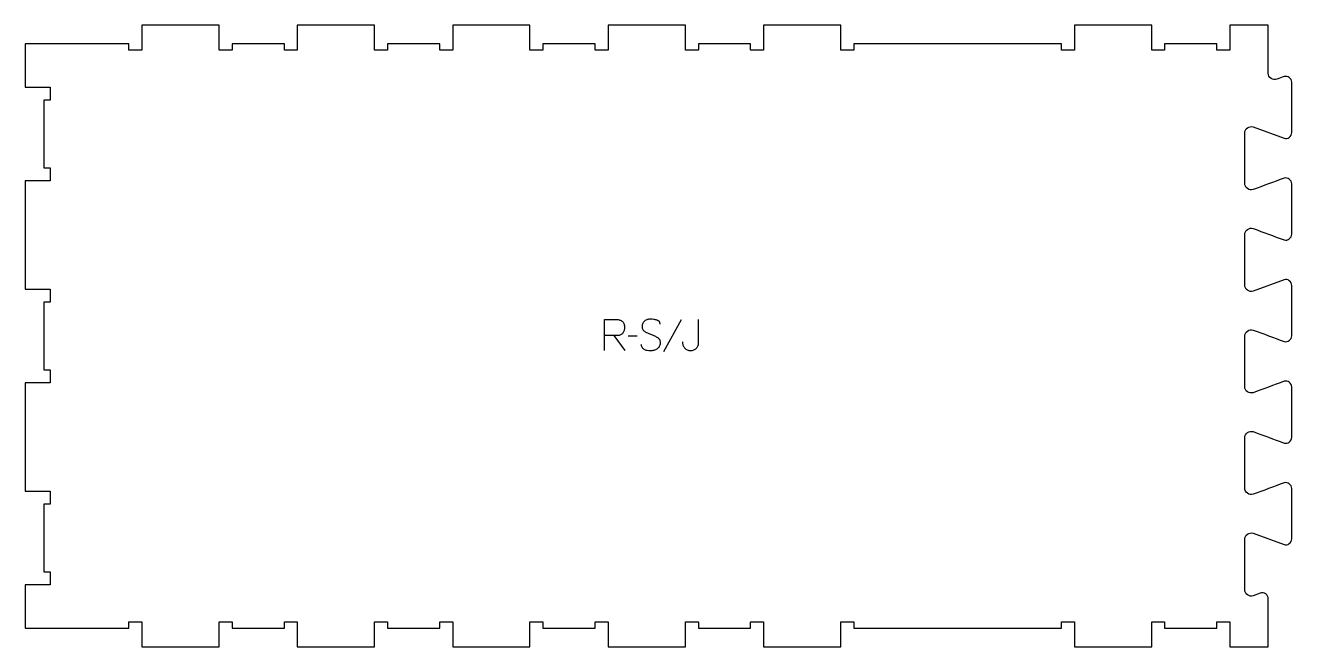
# Model space of a CAD drawing. Extents: x 0 to 1222, y 0 to 600.
import ezdxf

# ---------------------------------------------------------------- set-up
doc = ezdxf.new("R2010")
doc.units = 0
doc.layers.add('1_ANYTOOL_1MMDEEP_LABELS_S', color=2, linetype='CONTINUOUS')
doc.layers.add('4_ANYTOOL_CUTTHROUGH_OUTSI', color=5, linetype='CONTINUOUS')

msp = doc.modelspace()

# ---------------------------------------------------------------- linework, layer by layer
at = {"layer": '1_ANYTOOL_1MMDEEP_LABELS_S'}
for p, q in [((633.010135, 315.192091), (615.824421, 284.420662)), ((567.995849, 300.106377), (578.452992, 285.620662)), ((590.452992, 299.549234), (581.667278, 299.463519))]:
    msp.add_line(p, q, dxfattribs=at)
for points in [[(558.995849, 285.663519), (558.995849, 315.663519), (570.352992, 315.663519, -0.030274), (572.118805, 315.556504, -0.049), (573.840492, 315.173341, -0.050774), (575.173015, 314.580885, -0.06445), (576.331563, 313.702805, -0.0646), (577.221475, 312.566774, -0.052254), (577.826206, 311.251912, -0.050381), (578.215342, 309.559364, -0.031337), (578.324421, 307.820662, -0.040022), (578.21426, 306.446606, -0.042626), (577.879778, 305.109948, -0.04247), (577.311093, 303.820228, -0.036572), (576.545849, 302.634948, -0.051097), (575.604071, 301.620993, -0.061981), (574.461921, 300.845662, -0.061813), (573.152918, 300.369162, -0.049309), (571.767278, 300.192091, -0.003273), (570.899627, 300.1544, -0.003121), (570.031563, 300.127805, -0.003882), (569.013782, 300.110886, -0.002215), (567.995849, 300.106377), (559.038706, 300.106377)], [(612.695849, 311.077805, 0.071867), (612.502736, 312.414412, 0.100684), (611.876206, 313.595662, 0.047558), (611.401653, 314.072113, 0.038563), (610.851653, 314.460841, 0.037928), (610.154465, 314.808309, 0.026634), (609.417278, 315.063519, 0.028461), (606.393944, 315.749502, 0.041577), (603.310135, 316.006377, 0.036938), (601.807775, 315.895237, 0.041531), (600.342278, 315.551019, 0.041583), (598.964901, 314.973811, 0.038125), (597.695849, 314.184948, 0.057611), (596.625697, 313.193044, 0.065808), (595.831563, 311.972448, 0.06469), (595.354067, 310.512893, 0.046778), (595.210135, 308.977805, 0.052235), (595.372491, 307.427963, 0.075448), (595.917278, 305.977805, 0.076671), (596.83337, 304.804753, 0.061023), (598.038706, 303.920662, 0.021951), (601.06756, 302.393317, 0.018213), (604.210135, 301.113519, -0.02405), (607.311619, 299.808057, -0.02981), (610.252992, 298.177805, -0.068439), (611.394294, 297.211875, -0.079282), (612.202992, 295.959948, -0.076308), (612.627992, 294.381266, -0.047772), (612.652992, 292.734948, -0.046243), (612.359757, 291.053989, -0.06359), (611.710135, 289.483162, -0.064671), (610.737311, 288.198973, -0.057073), (609.481563, 287.184948, -0.067522), (606.513255, 285.822038, -0.070793), (603.288706, 285.320662, -0.064027), (600.149691, 285.683177, -0.070447), (597.224421, 286.863519, -0.054374), (596.066003, 287.713152, -0.074742), (595.167278, 288.824234, -0.075199), (594.64427, 290.130612, -0.057737), (594.481563, 291.534948)], [(634.081563, 294.149234, 0.042103), (634.216569, 292.548802, 0.047252), (634.633349, 290.999234, 0.047186), (635.338577, 289.54481, 0.040905), (636.288706, 288.234948, 0.051999), (637.459801, 287.127261, 0.059275), (638.844063, 286.306377, 0.058727), (640.434084, 285.815338, 0.045585), (642.095849, 285.663519, 0.043776), (643.680981, 285.802567, 0.056372), (645.202992, 286.252805, 0.056967), (646.530376, 287.002365, 0.051325), (647.667278, 288.020662, 0.045772), (648.595913, 289.251562, 0.04947), (649.274421, 290.634948, 0.049135), (649.682099, 292.173997, 0.04021), (649.810135, 293.763519), (649.810135, 315.663519)]]:
    msp.add_lwpolyline(points, format="xyb", dxfattribs=at)
at = {"layer": '4_ANYTOOL_CUTTHROUGH_OUTSI'}
msp.add_lwpolyline([(1199.500881, 553.362343), (1199.500005, 599.5), (1162.500001, 599.5), (1162.500001, 575.75, -0.414214), (1162.250001, 575.5), (1150.250001, 575.5, -0.414214), (1150.000001, 575.75), (1150.000001, 581.5), (1099.500001, 581.5), (1099.500001, 575.75, -0.414214), (1099.250001, 575.5), (1087.250001, 575.5, -0.414214), (1087.000001, 575.75), (1087.000001, 599.5), (1012.500001, 599.5), (1012.500001, 575.75, -0.414214), (1012.250001, 575.5), (1000.250001, 575.5, -0.414214), (1000.000001, 575.75), (1000.000001, 581.5), (799.500001, 581.5), (799.500001, 575.75, -0.414214), (799.250001, 575.5), (787.250001, 575.5, -0.414214), (787.000001, 575.75), (787.000001, 599.5), (712.500001, 599.5), (712.500001, 575.75, -0.414214), (712.250001, 575.5), (700.250001, 575.5, -0.414214), (700.000001, 575.75), (700.000001, 581.5), (649.500001, 581.5), (649.500001, 575.75, -0.414214), (649.250001, 575.5), (637.250001, 575.5, -0.414214), (637.000001, 575.75), (637.000001, 599.5), (562.500001, 599.5), (562.500001, 575.75, -0.414214), (562.250001, 575.5), (550.250001, 575.5, -0.414214), (550.000001, 575.75), (550.000001, 581.5), (499.500001, 581.5), (499.500001, 575.75, -0.414214), (499.250001, 575.5), (487.250001, 575.5, -0.414214), (487.000001, 575.75), (487.000001, 599.5), (412.500001, 599.5), (412.500001, 575.75, -0.414214), (412.250001, 575.5), (400.250001, 575.5, -0.414214), (400.000001, 575.75), (400.000001, 581.5), (349.500001, 581.5), (349.500001, 575.75, -0.414214), (349.250001, 575.5), (337.250001, 575.5, -0.414214), (337.000001, 575.75), (337.000001, 599.5), (262.500001, 599.5), (262.500001, 575.75, -0.414214), (262.250001, 575.5), (250.250001, 575.5, -0.414214), (250.000001, 575.75), (250.000001, 581.5), (199.500001, 581.5), (199.500001, 575.75, -0.414214), (199.250001, 575.5), (187.250001, 575.5, -0.414214), (187.000001, 575.75), (187.000001, 599.5), (112.500001, 599.5), (112.500001, 575.75, -0.414214), (112.250001, 575.5), (100.250001, 575.5, -0.414214), (100.000001, 575.75), (100.000001, 581.5), (0, 581.5), (0, 539.9), (23.75, 539.9, -0.414214), (24, 539.65), (24, 527.65, -0.414214), (23.75, 527.4), (18, 527.4), (18, 461.9), (23.75, 461.9, -0.414214), (24, 461.65), (24, 449.65, -0.414214), (23.75, 449.4), (0, 449.4), (0, 345), (23.75, 345, -0.414214), (24, 344.75), (24, 332.75, -0.414214), (23.75, 332.5), (18, 332.5), (18, 267), (23.75, 267, -0.414214), (24, 266.75), (24, 254.75, -0.414214), (23.75, 254.5), (0, 254.5), (0, 150.1), (23.75, 150.1, -0.414214), (24, 149.85), (24, 137.85, -0.414214), (23.75, 137.6), (18, 137.6), (18, 72.1), (23.75, 72.1, -0.414214), (24, 71.85), (24, 59.85, -0.414214), (23.75, 59.6), (0, 59.6), (0, 18), (100.000001, 18), (100.000001, 23.75, -0.414214), (100.250001, 24), (112.250001, 24, -0.414214), (112.500001, 23.75), (112.500001, 0), (187.000001, 0), (187.000001, 23.75, -0.414214), (187.250001, 24), (199.250001, 24, -0.414214), (199.500001, 23.75), (199.500001, 18), (250.000001, 18), (250.000001, 23.75, -0.414214), (250.250001, 24), (262.250001, 24, -0.414214), (262.500001, 23.75), (262.500001, 0), (337.000001, 0), (337.000001, 23.75, -0.414214), (337.250001, 24), (349.250001, 24, -0.414214), (349.500001, 23.75), (349.500001, 18), (400.000001, 18), (400.000001, 23.75, -0.414214), (400.250001, 24), (412.250001, 24, -0.414214), (412.500001, 23.75), (412.500001, 0), (487.000001, 0), (487.000001, 23.75, -0.414214), (487.250001, 24), (499.250001, 24, -0.414214), (499.500001, 23.75), (499.500001, 18), (550.000001, 18), (550.000001, 23.75, -0.414214), (550.250001, 24), (562.250001, 24, -0.414214), (562.500001, 23.75), (562.500001, 0), (637.000001, 0), (637.000001, 23.75, -0.414214), (637.250001, 24), (649.250001, 24, -0.414214), (649.500001, 23.75), (649.500001, 18), (700.000001, 18), (700.000001, 23.75, -0.414214), (700.250001, 24), (712.250001, 24, -0.414214), (712.500001, 23.75), (712.500001, 0), (787.000001, 0), (787.000001, 23.75, -0.414214), (787.250001, 24), (799.250001, 24, -0.414214), (799.500001, 23.75), (799.500001, 18), (1000.000001, 18), (1000.000001, 23.75, -0.414214), (1000.250001, 24), (1012.250001, 24, -0.414214), (1012.500001, 23.75), (1012.500001, 0), (1087.000001, 0), (1087.000001, 23.75, -0.414214), (1087.250001, 24), (1099.250001, 24, -0.414214), (1099.500001, 23.75), (1099.500001, 18), (1150.000001, 18), (1150.000001, 23.75, -0.414214), (1150.250001, 24), (1162.250001, 24, -0.414214), (1162.500001, 23.75), (1162.500001, 0), (1199.499995, 0), (1199.498959, 46.137059, 0.245332), (1197.035651, 50.854997, 0.245332), (1191.756417, 51.530655), (1184.947441, 49.015294, -0.015604), (1184.932646, 49.010347, -0.237079), (1179.405906, 49.98243, -0.237079), (1176.886722, 54.996762), (1176.887177, 103.502847, -0.237079), (1179.406362, 108.517176, -0.237077), (1184.932955, 109.489261, -0.015611), (1184.947757, 109.484312), (1214.72343, 98.484329, 0.236337), (1219.793159, 99.383351, 0.237079), (1222.110809, 103.996536), (1222.111265, 152.502621, 0.237079), (1219.793615, 157.115804, 0.237104), (1214.709099, 158.009892, -0.000004), (1184.947897, 147.015294, -0.015604), (1184.933102, 147.010347, -0.237079), (1179.406362, 147.98243, -0.237079), (1176.887177, 152.996762), (1176.887633, 201.502847, -0.237079), (1179.406817, 206.517176, -0.237077), (1184.933411, 207.489261, -0.015611), (1184.948212, 207.484312, 0.000004), (1214.723886, 196.484329, 0.236337), (1219.793615, 197.383351, 0.237079), (1222.111265, 201.996536), (1222.111721, 250.502621, 0.237079), (1219.794071, 255.115804, 0.237104), (1214.709554, 256.009892, -0.000004), (1184.948353, 245.015294, -0.015604), (1184.933557, 245.010347, -0.237079), (1179.406817, 245.98243, -0.237079), (1176.887633, 250.996762), (1176.888089, 299.502847, -0.237079), (1179.407273, 304.517176, -0.237077), (1184.933867, 305.489261, -0.015611), (1184.948668, 305.484312, 0.000004), (1214.724342, 294.484329, 0.236337), (1219.794071, 295.38335, 0.237079), (1222.111721, 299.996536), (1222.112176, 348.502621, 0.237079), (1219.794527, 353.115804, 0.237104), (1214.71001, 354.009892), (1184.948809, 343.015294, -0.015604), (1184.934013, 343.010347, -0.237079), (1179.407273, 343.98243, -0.237079), (1176.888089, 348.996762), (1176.888545, 397.502847, -0.237079), (1179.407729, 402.517176, -0.237077), (1184.934322, 403.489261, -0.015611), (1184.949124, 403.484312, 0.000004), (1214.724798, 392.484329, 0.236337), (1219.794527, 393.38335, 0.237079), (1222.112176, 397.996536), (1222.112632, 446.502621, 0.237079), (1219.794983, 451.115804, 0.237104), (1214.710466, 452.009892, -0.000004), (1184.949264, 441.015294, -0.015604), (1184.934469, 441.010347, -0.237079), (1179.407729, 441.98243, -0.237079), (1176.888545, 446.996762), (1176.889001, 495.502847, -0.237079), (1179.408185, 500.517176, -0.237077), (1184.934778, 501.489261, -0.015611), (1184.94958, 501.484312), (1214.725253, 490.484329, 0.236337), (1219.794983, 491.38335, 0.237079), (1222.112632, 495.996536), (1222.113088, 544.502621, 0.237079), (1219.795438, 549.115804, 0.237104), (1214.710922, 550.009892, -0.000017), (1207.916687, 547.499717, -0.522088)], format="xyb", close=True, dxfattribs=at)

doc.saveas('drawing.dxf')
